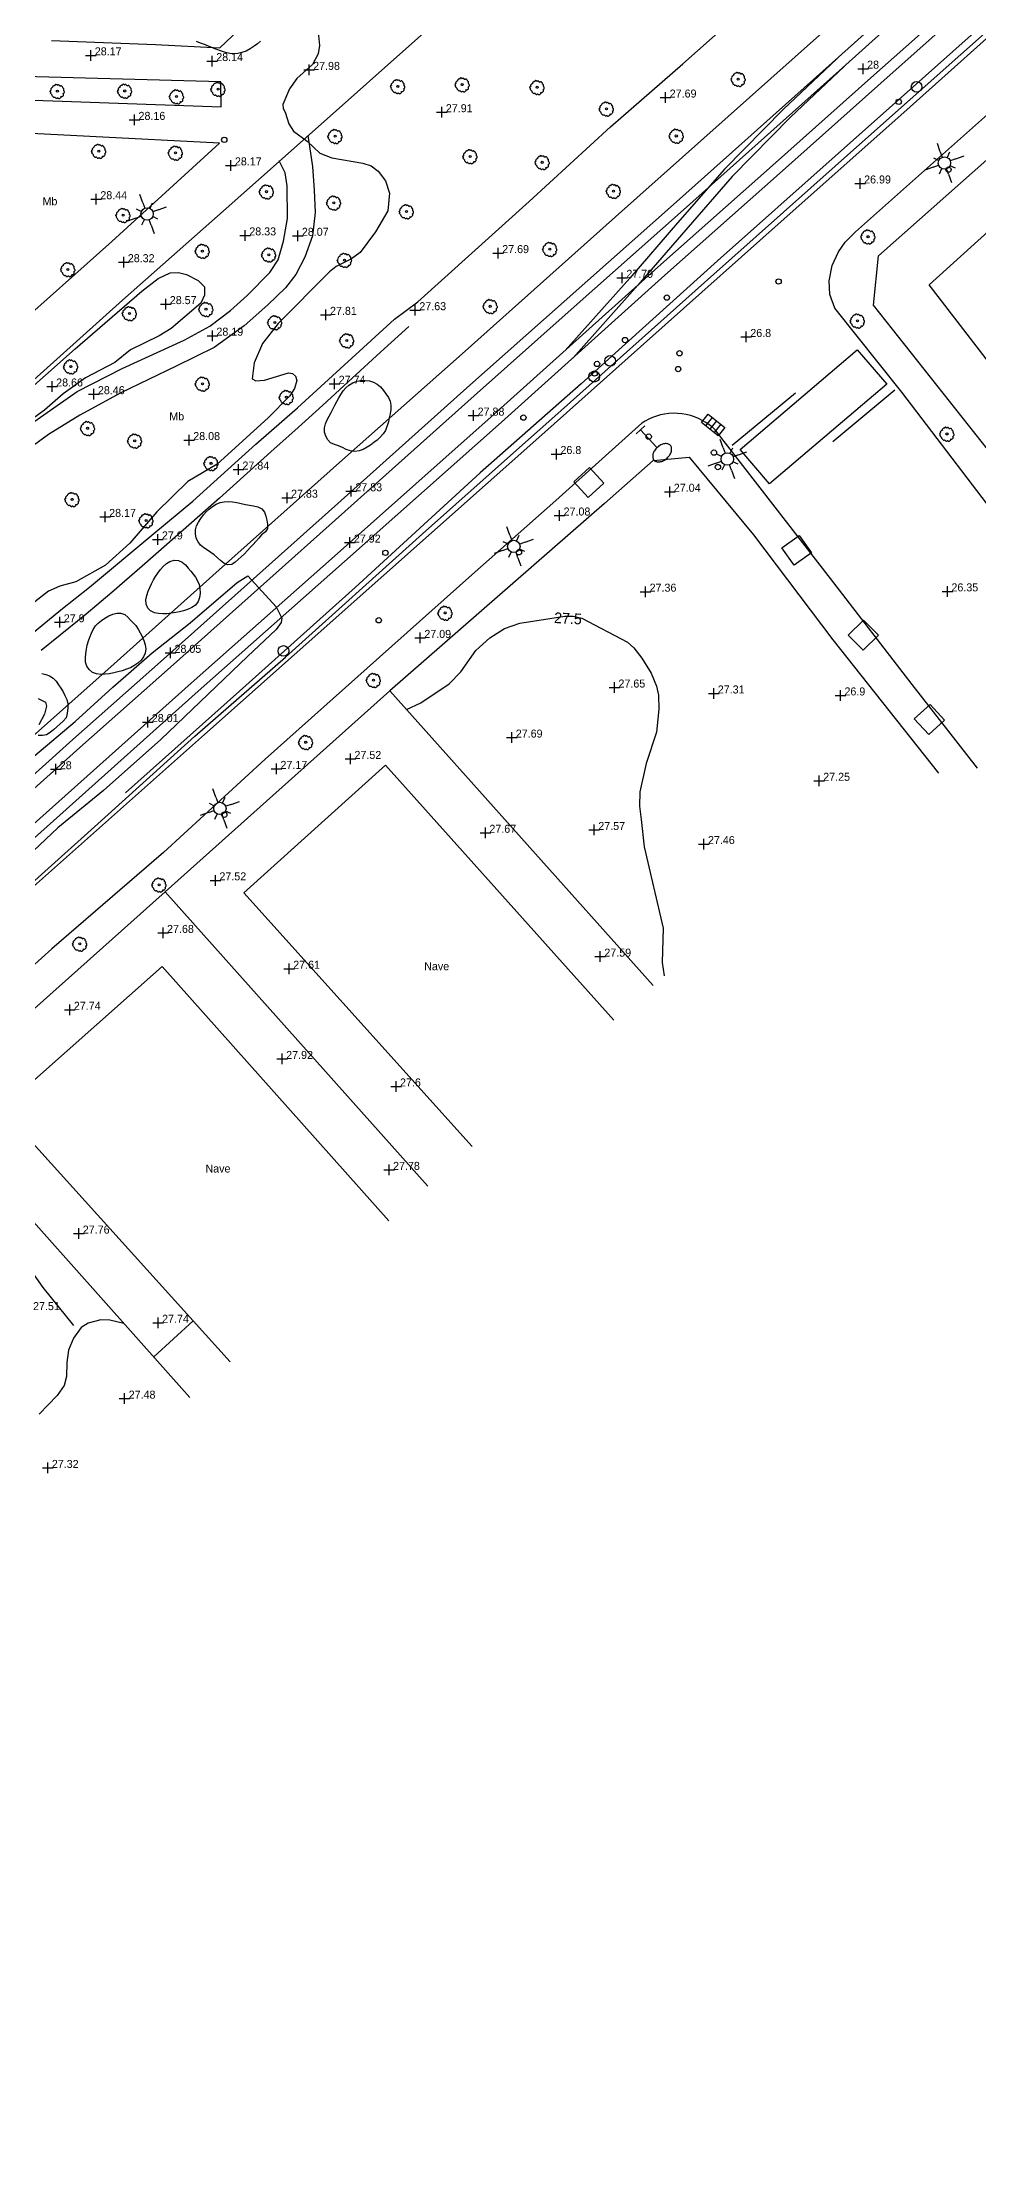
# Model space of a CAD drawing. Extents: x 471511 to 473316, y 4381952 to 4383346.
# Drawn here: x 471986.8 to 472074.6, y 4382256.7 to 4382454.5 of the extents above; entities that cross this region are included whole.
import ezdxf
from ezdxf.enums import TextEntityAlignment as Align

# ---------------------------------------------------------------- set-up
doc = ezdxf.new("R2010")
doc.units = 0
doc.header["$LTSCALE"] = 4
doc.header["$MEASUREMENT"] = 0
doc.header["$PDMODE"] = 2
doc.header["$PDSIZE"] = 0.5
doc.layers.get('0').update_dxf_attribs({"linetype": 'CONTINUOUS'})
for name, color, linetype in [('100', 31, 'CONTINUOUS'), ('101', 34, 'CONTINUOUS'), ('206', 252, 'CONTINUOUS'), ('208', 253, 'CONTINUOUS'), ('222', 7, 'CONTINUOUS'), ('290', 253, 'CONTINUOUS'), ('410', 201, 'CONTINUOUS'), ('411', 12, 'CONTINUOUS'), ('412', 252, 'CONTINUOUS'), ('444', 7, 'CONTINUOUS'), ('451', 5, 'CONTINUOUS'), ('505', 60, 'CONTINUOUS'), ('7101', 7, 'CONTINUOUS'), ('7107', 41, 'CONTINUOUS'), ('7202', 7, 'CONTINUOUS'), ('7400', 2, 'CONTINUOUS'), ('7403', 1, 'CONTINUOUS'), ('7433', 32, 'CONTINUOUS'), ('7435', 7, 'CONTINUOUS'), ('7440', 7, 'CONTINUOUS'), ('7515', 53, 'CONTINUOUS'), ('7532', 53, 'CONTINUOUS'), ('8444', 7, 'CONTINUOUS')]:
    doc.layers.add(name, color=color, linetype=linetype)

# ---------------------------------------------------------------- blocks, each defined once
blk = doc.blocks.new('POSTE')
at = {"color": 7}
blk.add_circle((0, 0), 0.5, dxfattribs=at)
blk = doc.blocks.new('MOJON')
blk.add_circle((0, 0), 0.25)
blk = doc.blocks.new('ARBOL')
at = {"color": 3}
for p, q in [((-1.26, 0.07), (-1.27, -0.01)), ((-1.23, 0.15), (-1.26, 0.07)), ((-1.17, 0.24), (-1.23, 0.15)), ((-1.18, 0.48), (-1.21, 0.39)), ((-1.21, 0.39), (-1.2, 0.31)), ((-1.2, 0.31), (-1.16, 0.22)), ((-1.11, 0.55), (-1.18, 0.48)), ((-1.03, 0.59), (-1.11, 0.55)), ((-1.01, 0.67), (-1.03, 0.59)), ((-0.96, 0.76), (-1.01, 0.67)), ((-0.92, 0.97), (-0.96, 0.88)), ((-0.96, 0.88), (-0.96, 0.7)), ((-0.85, 1.04), (-0.92, 0.97)), ((-0.77, 1.08), (-0.85, 1.04)), ((-0.7, 1.09), (-0.77, 1.08)), ((-0.5, 1.09), (-0.7, 1.09)), ((-0.49, 1.11), (-0.5, 1.08)), ((-0.46, 1.23), (-0.49, 1.11)), ((-0.38, 1.32), (-0.46, 1.23)), ((-0.31, 1.35), (-0.38, 1.32)), ((-0.23, 1.36), (-0.31, 1.35)), ((-0.11, 1.36), (-0.23, 1.36)), ((0, 1.35), (-0.11, 1.36)), ((0.07, 1.26), (0, 1.35)), ((0.12, 1.18), (0.07, 1.26)), ((0.17, 1.25), (0.12, 1.16)), ((0.12, 1.16), (0.12, 1.16)), ((0.24, 1.31), (0.17, 1.25)), ((0.32, 1.32), (0.24, 1.31)), ((0.39, 1.31), (0.32, 1.32)), ((0.55, 1.31), (0.39, 1.31)), ((0.62, 1.26), (0.55, 1.31)), ((0.7, 1.22), (0.62, 1.26)), ((0.76, 1.14), (0.7, 1.22)), ((0.77, 0.97), (0.7, 0.98)), ((0.77, 1.05), (0.76, 1.14)), ((0.77, 0.97), (0.77, 1.05)), ((0.86, 0.95), (0.77, 0.97)), ((0.96, 0.93), (0.86, 0.95)), ((1.03, 0.87), (0.96, 0.93)), ((1.07, 0.79), (1.03, 0.87)), ((1.08, 0.7), (1.07, 0.79)), ((1.1, 0.49), (1.07, 0.51)), ((1.08, 0.6), (1.08, 0.7)), ((1.09, 0.52), (1.08, 0.6)), ((1.17, 0.48), (1.1, 0.49)), ((1.25, 0.41), (1.17, 0.48)), ((1.29, 0.32), (1.25, 0.41)), ((1.3, 0.24), (1.29, 0.32)), ((1.3, 0.15), (1.3, 0.24)), ((1.31, 0.06), (1.3, 0.15)), ((1.31, -0.03), (1.31, 0.06)), ((-1.27, -0.01), (-1.26, -0.13)), ((-1.26, -0.13), (-1.26, -0.21)), ((-1.26, -0.21), (-1.23, -0.3)), ((-1.23, -0.3), (-1.16, -0.32)), ((-1.16, -0.32), (-1.08, -0.34)), ((-1.08, -0.34), (-1.01, -0.35)), ((-1.01, -0.35), (-0.95, -0.35)), ((-0.96, -0.38), (-1.01, -0.49)), ((-1.01, -0.49), (-1, -0.58)), ((-1, -0.58), (-0.96, -0.66)), ((-0.96, -0.66), (-0.96, -0.74)), ((-0.96, -0.74), (-0.88, -0.8)), ((-0.88, -0.8), (-0.8, -0.81)), ((-0.8, -0.81), (-0.72, -0.81)), ((-0.76, -0.81), (-0.75, -0.9)), ((-0.75, -0.9), (-0.73, -0.98)), ((-0.73, -0.98), (-0.68, -1.07)), ((-0.68, -1.07), (-0.61, -1.15)), ((-0.61, -1.15), (-0.53, -1.14)), ((-0.53, -1.14), (-0.45, -1.12)), ((-0.45, -1.12), (-0.37, -1.07)), ((-0.37, -1.05), (-0.37, -1.15)), ((-0.37, -1.15), (-0.27, -1.21)), ((-0.27, -1.21), (-0.19, -1.22)), ((-0.19, -1.22), (-0.07, -1.22)), ((-0.07, -1.22), (0.01, -1.25)), ((0.01, -1.25), (0.08, -1.22)), ((0.08, -1.22), (0.16, -1.16)), ((0.16, -1.16), (0.18, -1.08)), ((0.18, -1.11), (0.25, -1.15)), ((0.25, -1.15), (0.32, -1.16)), ((0.32, -1.16), (0.4, -1.16)), ((0.4, -1.16), (0.47, -1.18)), ((0.47, -1.18), (0.55, -1.16)), ((0.55, -1.16), (0.62, -1.14)), ((0.62, -1.14), (0.7, -1.09)), ((0.7, -1.09), (0.75, -0.93)), ((0.78, -0.99), (0.74, -0.96)), ((0.85, -0.98), (0.78, -0.99)), ((0.93, -0.93), (0.85, -0.98)), ((1.02, -0.92), (0.93, -0.93)), ((1.06, -0.69), (0.98, -0.69)), ((1.06, -0.85), (1.02, -0.92)), ((1.03, -0.69), (1.05, -0.77)), ((1.05, -0.77), (1.06, -0.85)), ((1.13, -0.65), (1.06, -0.69)), ((1.2, -0.61), (1.13, -0.65)), ((1.2, -0.21), (1.27, -0.14)), ((1.2, -0.6), (1.21, -0.59)), ((1.22, -0.31), (1.21, -0.23)), ((1.21, -0.41), (1.22, -0.31)), ((1.21, -0.51), (1.21, -0.41)), ((1.21, -0.59), (1.21, -0.51)), ((1.27, -0.14), (1.31, -0.03))]:
    blk.add_line(p, q, dxfattribs=at)
at = {"color": 25}
blk.add_circle((0, 0), 0.19, dxfattribs=at)
blk = doc.blocks.new('FAROLA')
at = {"color": 7}
for p, q in [((-1.04, 0.43), (-1.8, 0.75)), ((-1.04, 0.43), (-0.54, 0.22)), ((-0.43, 1.04), (-0.22, 0.54)), ((0.43, 1.04), (0.22, 0.54)), ((0.43, 1.04), (0.75, 1.8)), ((1.04, 0.43), (0.54, 0.22)), ((-1.04, -0.43), (-0.54, -0.22)), ((-0.43, -1.04), (-0.75, -1.8)), ((-0.43, -1.04), (-0.22, -0.54)), ((0.43, -1.04), (0.22, -0.54)), ((1.04, -0.43), (0.54, -0.22)), ((1.04, -0.43), (1.8, -0.75))]:
    blk.add_line(p, q, dxfattribs=at)
blk.add_circle((0, 0), 0.58, dxfattribs=at)
blk = doc.blocks.new('STRAFIC')
at = {"color": 1}
blk.add_lwpolyline([(-0.03, 3.64, 0.07), (-0.44, 3.59, 0.08), (-0.76, 3.44, 0.11), (-0.99, 3.21, 0.14), (-1.06, 2.96, 0.14), (-0.99, 2.71, 0.11), (-0.76, 2.48, 0.08), (-0.44, 2.33, 0.07), (-0.03, 2.28, 0.07), (0.38, 2.33, 0.08), (0.7, 2.48, 0.11), (0.93, 2.71, 0.14), (1, 2.96, 0.14), (0.93, 3.21, 0.11), (0.7, 3.44, 0.08), (0.38, 3.59, 0.07)], format="xyb", close=True, dxfattribs=at)
for points in [[(0, 0), (0, 2.25)], [(-0.56, 0), (0.56, 0)]]:
    blk.add_lwpolyline(points, dxfattribs=at)
blk = doc.blocks.new('ALCORQUE')
at = {"color": 1}
blk.add_lwpolyline([(-1, 1), (1, 1), (1, -1), (-1, -1)], close=True, dxfattribs=at)
blk = doc.blocks.new('REJILLA')
at = {"color": 7}
for p, q in [((-0.5, 0.5), (-0.5, -0.5)), ((0.01, 0.5), (0.01, -0.5)), ((0.51, 0.5), (0.51, -0.5))]:
    blk.add_line(p, q, dxfattribs=at)
blk.add_lwpolyline([(-1, -0.5), (-1, 0.5), (1, 0.5), (1, -0.5)], close=True, dxfattribs=at)
blk = doc.blocks.new('COTA')
at = {"color": 7}
blk.add_point((0, 0), dxfattribs=at)

msp = doc.modelspace()

# ---------------------------------------------------------------- linework, layer by layer
at = {"layer": '100'}
for points, elevation in [([(472012.629, 4382455.784), (472012.778, 4382454.226), (472012.679, 4382453.447), (472012.126, 4382452.45), (472010.658, 4382451.125), (472009.978, 4382450.178), (472009.348, 4382448.695), (472009.379, 4382448.31), (472009.566, 4382447.962), (472009.934, 4382446.884), (472010.361, 4382446.207), (472011.644, 4382445.262), (472012.818, 4382444.124), (472013.95, 4382443.694), (472016.865, 4382443.21), (472017.621, 4382442.955), (472018.289, 4382442.445), (472018.988, 4382441.534), (472019.349, 4382440.375), (472019.196, 4382438.742), (472018.043, 4382436.773), (472016.609, 4382434.829), (472015.792, 4382434.219), (472014.37, 4382433.517), (472013.737, 4382433.025), (472008.906, 4382428.162), (472007.462, 4382426.291), (472006.659, 4382424.498), (472006.493, 4382422.977), (472006.84, 4382422.804), (472007.634, 4382422.854), (472009.873, 4382423.535), (472010.267, 4382423.493), (472010.558, 4382423.226), (472010.659, 4382422.842), (472010.455, 4382422.071), (472010.019, 4382421.382), (472007.984, 4382419.329), (472003.199, 4382415.002), (472000.467, 4382413.368), (471997.559, 4382410.523), (471995.023, 4382407.598), (471992.748, 4382405.537), (471989.966, 4382403.962), (471988.446, 4382403.568), (471987.401, 4382403.083), (471985.842, 4382401.876)], 28), ([(471981.518, 4382418.408), (471989.909, 4382425.809), (471996.141, 4382431.213), (471997.659, 4382432.394), (471998.789, 4382432.926), (471999.586, 4382432.959), (472000.342, 4382432.777), (472001.435, 4382432.199), (472002.005, 4382431.623), (472002.016, 4382430.821), (472001.681, 4382430.072), (471998.882, 4382427.691), (471997.753, 4382427.006), (471995.068, 4382425.701), (471993.604, 4382424.526), (471990.875, 4382423.072), (471988.764, 4382421.595), (471987.008, 4382420.053), (471983.845, 4382417.749)], 28.5), ([(471986.111, 4382387.678), (471989.89, 4382390.859), (471993.425, 4382394.096), (471997.097, 4382397.319), (472000.668, 4382400.132), (472005.089, 4382403.897), (472006.063, 4382404.523), (472008.745, 4382401.628), (472009.25, 4382400.543), (472009.211, 4382400.163), (472008.723, 4382399.488), (472006.031, 4382396.966), (471997.924, 4382389.199), (471992.542, 4382384.414), (471988.282, 4382380.916), (471985.998, 4382378.763)], 28), ([(471986.433, 4382393.021), (471987.106, 4382392.682), (471987.208, 4382392.318), (471987.033, 4382391.555), (471986.475, 4382390.545)], 28)]:
    msp.add_lwpolyline(points, dxfattribs=dict(at, elevation=elevation))
at = {"layer": '101', "elevation": 27.5}
for points in [[(472020.953, 4382392.011), (472022.284, 4382392.607), (472024.943, 4382394.388), (472026.028, 4382395.535), (472027.455, 4382397.534), (472028.763, 4382398.708), (472030.118, 4382399.59), (472031.564, 4382400.085), (472035.772, 4382400.732), (472036.576, 4382400.741), (472037.37, 4382400.567), (472041.659, 4382398.316), (472042.257, 4382397.773), (472043.013, 4382396.812), (472043.871, 4382395.401), (472044.386, 4382394.197), (472044.557, 4382393.326), (472044.595, 4382392.021), (472044.369, 4382389.873), (472043.398, 4382386.941), (472042.828, 4382384.284), (472042.781, 4382382.937), (472042.928, 4382381.683), (472043.215, 4382379.138), (472044.997, 4382371.497), (472044.901, 4382368.298), (472045.091, 4382367.048)], [(471994.453, 4382334.47), (471993.133, 4382334.763), (471992.307, 4382334.804), (471991.122, 4382334.492), (471990.441, 4382334.066), (471989.735, 4382333.083), (471989.283, 4382331.954), (471989.101, 4382330.801), (471989.08, 4382329.489), (471988.865, 4382328.643), (471988.217, 4382327.694), (471986.533, 4382325.959)]]:
    msp.add_lwpolyline(points, dxfattribs=at)
at = {"layer": '206'}
for points in [[(472011.69, 4382445.779, 28.069), (472012.125, 4382442.896, 28.054), (472012.289, 4382440.655, 28.054), (472012.386, 4382438.559, 28.054), (472012.145, 4382436.385, 28.054), (472011.42, 4382434.379, 28.127), (472010.58, 4382432.766, 28.127), (472009.606, 4382431.519, 28.098), (472007.961, 4382429.935, 28.098), (472005.718, 4382427.966, 28.083), (472002.907, 4382425.919, 28.025), (471999.372, 4382424.183, 28.076), (471994.166, 4382421.66, 28.149), (471990.345, 4382419.593, 28.221), (471987.405, 4382417.78, 28.294), (471984.922, 4382415.967, 28.323)], [(471964.664, 4382403.687, 28.601), (471963.828, 4382400.299, 28.543), (471963.502, 4382399.037, 28.427), (471966.658, 4382401.822, 28.405), (471976.656, 4382410.961, 28.507), (471981.784, 4382415.586, 28.521), (471984.144, 4382417.643, 28.492), (471990.094, 4382421.795, 28.521), (471994.289, 4382423.953, 28.405), (472000.101, 4382426.621, 28.173), (472002.5, 4382427.908, 28.231), (472004.449, 4382429.384, 28.231), (472006.004, 4382430.799, 28.246), (472008.126, 4382432.955, 28.246), (472008.927, 4382434.126, 28.181), (472009.427, 4382435.891, 28.079), (472009.787, 4382438.015, 28.079), (472009.774, 4382441.067, 28.065), (472009.574, 4382442.304, 28.065), (472009.022, 4382443.4, 28.09)], [(471985.173, 4382398.552, 27.989), (471988.545, 4382401.346, 27.989), (471991.241, 4382403.455, 28.105), (471997.259, 4382408.497, 28.062), (472000.907, 4382411.508, 27.888), (472006.822, 4382416.87, 27.888), (472010.72, 4382420.268, 27.888), (472015.828, 4382424.922, 27.888), (472019.812, 4382428.567, 27.888), (472022.014, 4382430.202, 27.589)], [(472021.172, 4382427.893, 27.627), (472018.506, 4382425.478, 27.627), (472015.858, 4382423.047, 27.627), (472013.093, 4382420.515, 27.612), (472010.475, 4382418.14, 27.598), (472008.541, 4382416.416, 27.598), (472003.406, 4382411.788, 27.714), (472000.811, 4382409.505, 27.699), (471996.169, 4382405.433, 27.902), (471993.33, 4382402.977, 28.011), (471990.93, 4382400.938, 27.989), (471988.473, 4382398.966, 27.989), (471986.717, 4382397.517, 28.105)], [(471989.767, 4382334.28, 27.596), (471986.896, 4382337.825, 27.451), (471982.949, 4382343.433, 27.458), (471981.761, 4382345.158, 27.458), (471980.528, 4382346.953, 27.473), (471979.297, 4382348.998, 27.487), (471977.817, 4382351.248, 27.574), (471975.195, 4382354.257, 27.734)]]:
    msp.add_polyline3d(points, dxfattribs=at)
at = {"layer": '208'}
msp.add_polyline3d([(472022.014, 4382430.202, 27.589), (472032.442, 4382439.605, 27.469), (472040.069, 4382446.606, 27.529), (472046.846, 4382452.513, 27.544), (472053.711, 4382458.626, 27.619), (472061.892, 4382465.828, 27.604), (472067.414, 4382470.418, 27.649)], dxfattribs=at)
at = {"layer": '222'}
for points in [[(472192.733, 4382570.231, 28.457), (472189.325, 4382567.211, 28.471), (472174.741, 4382554.23, 28.441), (472161.364, 4382542.265, 28.411), (472149.537, 4382531.766, 28.366), (472138.261, 4382521.662, 28.216), (472126.861, 4382511.535, 28.171), (472115.724, 4382501.607, 28.171), (472108.048, 4382494.765, 28.126), (472099.421, 4382487.081, 28.111), (472091.347, 4382479.914, 28.126), (472082.962, 4382472.432, 28.126), (472071.922, 4382462.576, 28.066), (472060.846, 4382452.589, 27.976), (472046.248, 4382439.567, 27.946), (472035.718, 4382430.233, 27.811), (472026.617, 4382422.155, 27.946)], [(472193.404, 4382569.49, 28.457), (472189.989, 4382566.464, 28.471), (472175.406, 4382553.484, 28.441), (472162.029, 4382541.519, 28.411), (472150.203, 4382531.02, 28.366), (472138.927, 4382520.915, 28.216), (472127.526, 4382510.788, 28.171), (472116.389, 4382500.861, 28.171), (472108.713, 4382494.018, 28.126), (472100.085, 4382486.334, 28.111), (472092.012, 4382479.167, 28.126), (472083.628, 4382471.686, 28.126), (472072.59, 4382461.832, 28.066), (472061.513, 4382451.844, 27.976), (472046.912, 4382438.82, 27.946), (472036.382, 4382429.485, 27.811), (472027.281, 4382421.408, 27.946)], [(472195.017, 4382567.709, 28.387), (472192.002, 4382565.027, 28.381), (472181.711, 4382555.901, 28.381), (472170.651, 4382546.049, 28.381), (472157.155, 4382534.006, 28.216), (472145.346, 4382523.368, 28.171), (472135.78, 4382514.858, 28.171), (472126.098, 4382506.212, 28.171), (472115.404, 4382496.634, 28.171), (472104.707, 4382487.158, 28.171), (472094.685, 4382478.149, 28.156), (472084.109, 4382468.725, 28.126), (472073.488, 4382459.234, 28.096), (472064.454, 4382451.182, 28.051), (472055.519, 4382443.24, 28.066), (472044.496, 4382433.439, 27.916), (472029.172, 4382419.671, 27.841)], [(472195.688, 4382566.968, 28.387), (472192.666, 4382564.279, 28.381), (472182.375, 4382555.154, 28.381), (472171.317, 4382545.302, 28.381), (472157.823, 4382533.261, 28.216), (472146.013, 4382522.622, 28.171), (472136.445, 4382514.112, 28.171), (472126.765, 4382505.467, 28.171), (472116.069, 4382495.887, 28.171), (472105.373, 4382486.412, 28.171), (472095.352, 4382477.403, 28.156), (472084.775, 4382467.979, 28.126), (472074.154, 4382458.487, 28.096), (472065.119, 4382450.435, 28.051), (472056.184, 4382442.493, 28.066), (472045.162, 4382432.693, 27.916), (472029.84, 4382418.928, 27.841)], [(472061.274, 4382452.975, 27.98), (472056.241, 4382448.212, 27.935), (472050.749, 4382442.637, 27.965), (472046.357, 4382437.602, 27.965), (472041.89, 4382432.433, 27.907), (472035.809, 4382425.626, 27.874)], [(472061.961, 4382452.248, 27.98), (472056.941, 4382447.498, 27.935), (472051.482, 4382441.957, 27.965), (472047.113, 4382436.947, 27.965), (472042.642, 4382431.773, 27.907), (472036.555, 4382424.96, 27.874)], [(472026.617, 4382422.155, 27.946), (472014.5, 4382411.313, 27.82), (472006.597, 4382404.231, 27.893), (471998.172, 4382396.727, 28.067), (471989.678, 4382389.181, 28.009), (471976.382, 4382377.267, 27.98), (471963.802, 4382366.097, 28.081), (471946.466, 4382350.584, 28.183), (471938.539, 4382343.535, 28.125), (471929.043, 4382335.033, 28.255), (471919.344, 4382326.44, 28.313), (471907.308, 4382315.694, 28.371), (471898.933, 4382308.297, 28.371), (471889.992, 4382300.266, 28.4), (471881.316, 4382292.546, 28.502), (471872.289, 4382284.513, 28.516), (471860.568, 4382274.137, 28.55)], [(472027.281, 4382421.408, 27.946), (472015.167, 4382410.568, 27.82), (472007.263, 4382403.486, 27.893), (471998.837, 4382395.98, 28.067), (471990.343, 4382388.435, 28.008), (471977.048, 4382376.521, 27.98), (471964.467, 4382365.35, 28.081), (471947.132, 4382349.838, 28.183), (471939.204, 4382342.788, 28.125), (471929.708, 4382334.287, 28.255), (471920.009, 4382325.693, 28.313), (471907.972, 4382314.946, 28.371), (471899.598, 4382307.55, 28.371), (471890.659, 4382299.52, 28.4), (471881.981, 4382291.799, 28.502), (471872.953, 4382283.765, 28.516), (471861.243, 4382273.399, 28.55)], [(471862.967, 4382271.517, 28.545), (471870.131, 4382277.922, 28.574), (471885.612, 4382291.695, 28.589), (471899.159, 4382303.842, 28.444), (471914.989, 4382317.918, 28.407), (471929.546, 4382330.837, 28.313), (471945.497, 4382345.039, 28.19), (471959.869, 4382357.966, 28.154), (471975.03, 4382371.468, 28.096), (471987.781, 4382382.849, 28.052), (472000.768, 4382394.458, 27.987), (472014.478, 4382406.608, 27.929), (472029.172, 4382419.671, 27.841)], [(471863.642, 4382270.779, 28.545), (471870.796, 4382277.176, 28.574), (471886.279, 4382290.949, 28.589), (471899.825, 4382303.096, 28.444), (471915.653, 4382317.171, 28.407), (471930.211, 4382330.09, 28.313), (471946.164, 4382344.294, 28.19), (471960.536, 4382357.221, 28.154), (471975.695, 4382370.722, 28.096), (471988.447, 4382382.103, 28.052), (472001.433, 4382393.711, 27.987), (472015.144, 4382405.862, 27.929), (472029.84, 4382418.928, 27.841)]]:
    msp.add_polyline3d(points, dxfattribs=at)
at = {"layer": '290'}
msp.add_polyline3d([(472065.954, 4382422.477, 26.553), (472054.985, 4382413.133, 26.553), (472052.229, 4382416.369, 26.553), (472063.198, 4382425.712, 26.553)], close=True, dxfattribs=at)
for points in [[(472051.478, 4382416.78, 26.553), (472057.398, 4382421.664, 26.493)], [(472066.706, 4382421.912, 26.463), (472060.91, 4382417.089, 26.493)]]:
    msp.add_polyline3d(points, dxfattribs=at)
at = {"layer": '410'}
for points in [[(472115.879, 4382505.363, 28.803), (472102.42, 4382493.269, 28.803), (472076.904, 4382470.448, 28.803), (472059.366, 4382454.932, 28.803), (472040.543, 4382438.164, 28.803), (472026.155, 4382425.329, 28.833)], [(471832.783, 4382239.139, 28.187), (471854.402, 4382258.451, 28.376), (471865.669, 4382268.565, 28.33), (471875.828, 4382277.66, 29.398), (471887.995, 4382288.421, 29.238), (471901.148, 4382300.278, 29.072), (471909.554, 4382307.689, 29.086), (471920.277, 4382317.22, 29.086), (471934.284, 4382329.82, 28.97), (471950.496, 4382344.269, 28.405), (471963.191, 4382355.495, 28.238), (471979.266, 4382369.841, 28.238), (471992.011, 4382381.279, 28.252), (472001.123, 4382389.494, 28.173), (472009.617, 4382396.915, 28.173), (472022.444, 4382408.47, 28.013), (472031.833, 4382416.803, 27.783), (472034.557, 4382419.235, 28.234), (472048.875, 4382432.009, 28.129), (472063.676, 4382445.194, 28.099), (472077.363, 4382457.361, 28.369), (472094.438, 4382472.731, 28.639), (472107.295, 4382484.077, 28.864), (472117.765, 4382493.495, 28.954)], [(472117.158, 4382494.101, 28.729), (472104.747, 4382482.825, 28.534), (472092.16, 4382471.705, 28.459), (472079.823, 4382460.52, 28.489), (472069.576, 4382451.394, 28.504), (472061.13, 4382443.846, 28.549), (472050.082, 4382434.055, 28.564), (472037.306, 4382422.506, 28.489), (472027.859, 4382414.184, 28.519), (472016.142, 4382403.418, 27.939), (472005.293, 4382393.716, 27.823), (471994.621, 4382384.201, 27.664)], [(472089.65, 4382398.413, 27.393), (472064.725, 4382429.896, 28.113), (472065.173, 4382434.519, 28.143), (472084.103, 4382451.281, 28.203), (472106.687, 4382471.739, 28.203), (472135.818, 4382439.21, 27.723)], [(472026.155, 4382425.329, 28.57), (472015.229, 4382415.636, 28.564), (472004.588, 4382406.155, 28.811), (471993.546, 4382396.262, 28.651), (471980.487, 4382384.673, 28.912), (471968.24, 4382373.738, 28.977), (471949.066, 4382356.558, 28.948), (471938.475, 4382347.085, 29.101), (471926.911, 4382336.744, 29.115), (471914.537, 4382325.813, 29.304), (471905.347, 4382317.6, 29.304), (471897.125, 4382310.127, 29.101), (471886.079, 4382300.298, 29.267), (471873.917, 4382289.364, 29.26), (471858.89, 4382275.969, 29.231), (471842.734, 4382261.726, 29.43), (471822.25, 4382243.239, 29.35), (471796.771, 4382220.512, 29.278)], [(471998.333, 4382374.899, 29.668), (472019.398, 4382393.753, 28.754), (472044.064, 4382366.134, 28.524)], [(472022.933, 4382347.337, 28.675), (471998.333, 4382374.899, 28.863), (471976.1, 4382355.061, 28.993), (472000.651, 4382327.515, 28.923)]]:
    msp.add_polyline3d(points, dxfattribs=at)
at = {"layer": '411'}
for points in [[(472119.994, 4382494.339, 27.799), (472118.791, 4382493.324, 27.589), (472118.009, 4382492.968, 27.574), (472111.644, 4382487.352, 27.484), (472090.071, 4382468.061, 27.274), (472079.137, 4382458.309, 27.274), (472067.558, 4382447.944, 27.244), (472055.797, 4382437.478, 26.989), (472045.198, 4382428.051, 27.049), (472033.647, 4382417.725, 27.019), (472018.829, 4382404.588, 27.041), (472002.017, 4382389.662, 27.259), (471985.437, 4382374.904, 27.469), (471970.613, 4382361.554, 27.563), (471954.82, 4382347.551, 27.679), (471939.069, 4382333.49, 27.701), (471923.155, 4382319.166, 28.005), (471901.671, 4382300.145, 28.092), (471882.171, 4382282.662, 28.208), (471865.964, 4382268.244, 28.244), (471853.531, 4382257.162, 28.012), (471837.789, 4382243.098, 27.889)], [(471987.679, 4382454.702, 28.372), (471997.435, 4382454.329, 28.262), (472003.438, 4382454.018, 28.262), (472010.347, 4382460.564, 27.992)], [(472085.74, 4382398.115, 26.478), (472077.7, 4382408.182, 26.508), (472067.383, 4382421.734, 26.733), (472061.102, 4382429.603, 26.943), (472060.626, 4382430.884, 26.943), (472060.576, 4382432.184, 27.033), (472060.856, 4382433.611, 27.048), (472061.435, 4382434.89, 27.063), (472062.058, 4382435.78, 27.063), (472063.045, 4382436.762, 27.063), (472075.679, 4382447.999, 27.138), (472089.355, 4382460.122, 27.183)], [(472025.936, 4382458.424, 27.961), (472008.736, 4382443.115, 28.198), (472004.037, 4382438.955, 28.13), (471994.341, 4382430.356, 28.376), (471984.502, 4382421.51, 28.681), (471976.421, 4382414.15, 28.681), (471967.681, 4382406.349, 28.645), (471964.664, 4382403.687, 28.601), (471962.246, 4382402.247, 28.543), (471964.438, 4382408.463, 28.659), (471966.164, 4382411.157, 28.674), (471967.737, 4382412.883, 28.674), (471974.04, 4382418.67, 28.587), (471983.814, 4382427.352, 28.543), (471993.335, 4382435.853, 28.543), (472003.42, 4382445.071, 28.166), (471979.078, 4382446.315, 28.311), (471979.136, 4382447.02, 28.331)], [(471981.61, 4382449.245, 28.376), (472003.588, 4382448.474, 28.159), (472003.552, 4382450.812, 28.057), (471983.949, 4382451.348, 28.271)], [(472074.469, 4382386.494, 26.403), (472068.354, 4382394.345, 26.568), (472060.696, 4382404.265, 26.688), (472049.888, 4382418.202, 26.838), (472049.615, 4382418.449, 26.846), (472049.321, 4382418.682, 26.854), (472049.004, 4382418.898, 26.861), (472048.668, 4382419.095, 26.869), (472048.314, 4382419.27, 26.875), (472047.943, 4382419.421, 26.881), (472047.559, 4382419.545, 26.887), (472047.164, 4382419.642, 26.892), (472046.762, 4382419.71, 26.896), (472046.354, 4382419.747, 26.9), (472045.946, 4382419.755, 26.903), (472045.54, 4382419.732, 26.905), (472045.14, 4382419.68, 26.906), (472044.748, 4382419.6, 26.906), (472044.367, 4382419.493, 26.906), (472044.001, 4382419.361, 26.905), (472043.65, 4382419.207, 26.903), (472043.317, 4382419.032, 26.901), (472043.004, 4382418.839, 26.898), (472034.929, 4382411.577, 27.035), (472027.058, 4382404.618, 27.023), (472018.402, 4382396.901, 27.037), (472007.714, 4382387.332, 27.182), (471998.159, 4382378.599, 27.255), (471987.707, 4382369.562, 27.371), (471976.056, 4382359.058, 27.574)]]:
    msp.add_polyline3d(points, dxfattribs=at)
at = {"layer": '412'}
for points in [[(472039.512, 4382411.306, 28.098), (472044.062, 4382415.347, 28.113), (472047.435, 4382415.66, 28.293), (472053.477, 4382408.365, 28.008), (472060.914, 4382398.533, 27.888), (472070.807, 4382386.036, 27.348)], [(472039.512, 4382411.306, 27.164), (472019.398, 4382393.753, 27.275)]]:
    msp.add_polyline3d(points, dxfattribs=at)
at = {"layer": '444'}
for points in [[(472098.328, 4382394.924, 37.683), (472069.942, 4382431.809, 37.713), (472083.93, 4382444.441, 37.713), (472112.06, 4382413.339, 37.713)], [(472027.103, 4382351.046, 38.557), (472005.706, 4382374.83, 38.6), (472018.973, 4382386.767, 38.498), (472040.394, 4382362.87, 38.484)], [(472019.281, 4382344.088, 37.483), (471998.036, 4382367.923, 37.483), (471983.009, 4382354.583, 37.701), (472004.41, 4382330.859, 37.347)]]:
    msp.add_polyline3d(points, dxfattribs=at)
at = {"layer": '451'}
msp.add_polyline3d([(471997.257, 4382331.324, 28.138), (472000.941, 4382334.704, 28.036)], dxfattribs=at)
at = {"layer": '505'}
for points in [[(472007.264, 4382454.64, 31.208), (472006.97, 4382454.395, 31.208), (472006.673, 4382454.162, 31.208), (472006.292, 4382453.906, 31.208), (472005.906, 4382453.699, 31.208), (472005.526, 4382453.56, 31.208), (472005.148, 4382453.47, 31.208), (472004.768, 4382453.446, 31.208), (472004.389, 4382453.479, 31.208), (472003.999, 4382453.563, 31.208), (472003.599, 4382453.683, 31.208), (472003.186, 4382453.839, 31.208), (472002.753, 4382454.015, 31.208), (472002.396, 4382454.16, 31.208), (472002.023, 4382454.306, 31.208), (472001.646, 4382454.456, 31.208), (472001.268, 4382454.598, 31.208)], [(471986.763, 4382395.369, 30.421), (471987.145, 4382395.281, 30.421), (471987.5, 4382395.138, 30.421), (471987.826, 4382394.922, 30.421), (471988.108, 4382394.643, 30.421), (471988.347, 4382394.324, 30.435), (471988.561, 4382394.005, 30.493), (471988.771, 4382393.641, 30.551), (471988.938, 4382393.298, 30.566), (471989.099, 4382392.919, 30.566), (471989.211, 4382392.539, 30.551), (471989.215, 4382392.159, 30.551), (471989.159, 4382391.62, 30.479), (471989.05, 4382391.231, 30.479), (471988.772, 4382390.91, 30.479), (471988.458, 4382390.623, 30.479), (471988.162, 4382390.368, 30.479), (471987.872, 4382390.106, 30.479), (471987.545, 4382389.842, 30.479), (471987.217, 4382389.626, 30.479), (471986.826, 4382389.554, 30.479), (471986.43, 4382389.547, 30.464)]]:
    msp.add_polyline3d(points, dxfattribs=at)
for points in [[(472018.967, 4382418.158, 30.276), (472018.763, 4382417.84, 30.276), (472018.504, 4382417.549, 30.276), (472018.188, 4382417.252, 30.276), (472017.892, 4382417.012, 30.276), (472017.577, 4382416.778, 30.276), (472017.259, 4382416.567, 30.276), (472016.876, 4382416.36, 30.276), (472016.501, 4382416.233, 30.276), (472016.093, 4382416.177, 30.276), (472015.691, 4382416.227, 30.276), (472015.305, 4382416.369, 30.276), (472014.958, 4382416.538, 30.276), (472014.581, 4382416.704, 30.276), (472014.207, 4382416.825, 30.276), (472013.835, 4382416.991, 30.276), (472013.568, 4382417.269, 30.276), (472013.374, 4382417.625, 30.276), (472013.271, 4382417.991, 30.276), (472013.262, 4382418.385, 30.276), (472013.348, 4382418.773, 30.276), (472013.505, 4382419.142, 30.276), (472013.688, 4382419.487, 30.276), (472013.883, 4382419.844, 30.276), (472014.066, 4382420.19, 30.276), (472014.241, 4382420.523, 30.276), (472014.415, 4382420.857, 30.276), (472014.599, 4382421.192, 30.276), (472014.798, 4382421.533, 30.276), (472015.016, 4382421.856, 30.276), (472015.263, 4382422.152, 30.276), (472015.549, 4382422.398, 30.276), (472015.912, 4382422.622, 30.276), (472016.296, 4382422.757, 30.276), (472016.68, 4382422.823, 30.276), (472017.061, 4382422.838, 30.276), (472017.473, 4382422.798, 30.276), (472017.86, 4382422.688, 30.276), (472018.207, 4382422.499, 30.276), (472018.518, 4382422.231, 30.276), (472018.79, 4382421.904, 30.276), (472019.013, 4382421.593, 30.276), (472019.252, 4382421.239, 30.276), (472019.416, 4382420.883, 30.276), (472019.484, 4382420.512, 30.276), (472019.467, 4382420.117, 30.276), (472019.403, 4382419.718, 30.276), (472019.332, 4382419.344, 30.276), (472019.258, 4382418.959, 30.276)], [(472007.344, 4382408.359, 30.276), (472007.12, 4382408.046, 30.276), (472006.831, 4382407.732, 30.276), (472006.57, 4382407.45, 30.276), (472006.306, 4382407.169, 30.276), (472006.053, 4382406.892, 30.276), (472005.749, 4382406.582, 30.276), (472005.462, 4382406.304, 30.276), (472005.184, 4382406.049, 30.276), (472004.894, 4382405.8, 30.276), (472004.566, 4382405.584, 30.276), (472004.173, 4382405.569, 30.276), (472003.825, 4382405.722, 30.276), (472003.505, 4382405.974, 30.276), (472003.221, 4382406.225, 30.276), (472002.921, 4382406.484, 30.276), (472002.614, 4382406.714, 30.276), (472002.298, 4382406.92, 30.276), (472001.948, 4382407.133, 30.276), (472001.648, 4382407.385, 30.276), (472001.409, 4382407.718, 30.276), (472001.246, 4382408.069, 30.276), (472001.162, 4382408.448, 30.276), (472001.171, 4382408.827, 30.276), (472001.264, 4382409.199, 30.276), (472001.46, 4382409.564, 30.276), (472001.684, 4382409.893, 30.276), (472001.929, 4382410.226, 30.276), (472002.174, 4382410.512, 30.276), (472002.454, 4382410.776, 30.276), (472002.766, 4382411.023, 30.276), (472003.1, 4382411.228, 30.276), (472003.478, 4382411.385, 30.276), (472003.874, 4382411.473, 30.276), (472004.259, 4382411.492, 30.276), (472004.633, 4382411.463, 30.276), (472005.045, 4382411.385, 30.276), (472005.441, 4382411.291, 30.276), (472005.853, 4382411.204, 30.276), (472006.239, 4382411.15, 30.276), (472006.62, 4382411.093, 30.276), (472007.023, 4382410.983, 30.276), (472007.388, 4382410.799, 30.276), (472007.633, 4382410.493, 30.276), (472007.761, 4382410.126, 30.276), (472007.845, 4382409.747, 30.276), (472007.929, 4382409.359, 30.276), (472007.928, 4382408.972, 30.276), (472007.742, 4382408.639, 30.276)], [(472001.165, 4382404.397, 30.29), (472001.351, 4382404.064, 30.29), (472001.501, 4382403.718, 30.29), (472001.587, 4382403.324, 30.29), (472001.61, 4382402.905, 30.29), (472001.56, 4382402.499, 30.29), (472001.43, 4382402.113, 30.29), (472001.175, 4382401.779, 30.29), (472000.816, 4382401.563, 30.29), (472000.423, 4382401.384, 30.29), (472000.058, 4382401.259, 30.29), (471999.686, 4382401.158, 30.29), (471999.315, 4382401.09, 30.29), (471998.892, 4382401.028, 30.29), (471998.49, 4382400.977, 30.29), (471998.114, 4382400.957, 30.29), (471997.711, 4382400.979, 30.29), (471997.327, 4382401.064, 30.29), (471996.955, 4382401.234, 30.29), (471996.692, 4382401.504, 30.29), (471996.547, 4382401.882, 30.29), (471996.524, 4382402.267, 30.29), (471996.603, 4382402.684, 30.29), (471996.741, 4382403.081, 30.29), (471996.894, 4382403.438, 30.29), (471997.055, 4382403.786, 30.29), (471997.232, 4382404.134, 30.29), (471997.425, 4382404.473, 30.29), (471997.632, 4382404.787, 30.29), (471997.883, 4382405.121, 30.29), (471998.146, 4382405.408, 30.29), (471998.442, 4382405.664, 30.29), (471998.769, 4382405.874, 30.29), (471999.161, 4382405.978, 30.29), (471999.564, 4382405.952, 30.29), (471999.929, 4382405.806, 30.29), (472000.241, 4382405.55, 30.29), (472000.486, 4382405.257, 30.298), (472000.724, 4382404.972, 30.392)], [(471995.568, 4382399.86, 30.479), (471995.803, 4382399.53, 30.479), (471995.987, 4382399.195, 30.479), (471996.169, 4382398.836, 30.479), (471996.334, 4382398.453, 30.479), (471996.458, 4382398.068, 30.479), (471996.506, 4382397.69, 30.479), (471996.451, 4382397.268, 30.479), (471996.3, 4382396.921, 30.479), (471996.066, 4382396.607, 30.479), (471995.754, 4382396.336, 30.479), (471995.402, 4382396.091, 30.479), (471995.067, 4382395.916, 30.479), (471994.717, 4382395.765, 30.479), (471994.305, 4382395.624, 30.479), (471993.902, 4382395.515, 30.479), (471993.518, 4382395.422, 30.479), (471993.101, 4382395.338, 30.479), (471992.707, 4382395.295, 30.479), (471992.309, 4382395.286, 30.479), (471991.901, 4382395.326, 30.479), (471991.515, 4382395.464, 30.479), (471991.202, 4382395.735, 30.479), (471990.976, 4382396.07, 30.479), (471990.867, 4382396.434, 30.479), (471990.855, 4382396.852, 30.479), (471990.886, 4382397.233, 30.479), (471990.948, 4382397.638, 30.479), (471991.03, 4382398.026, 30.479), (471991.144, 4382398.421, 30.479), (471991.274, 4382398.787, 30.479), (471991.411, 4382399.152, 30.479), (471991.576, 4382399.504, 30.479), (471991.784, 4382399.826, 30.479), (471992.05, 4382400.101, 30.479), (471992.36, 4382400.346, 30.479), (471992.681, 4382400.57, 30.479), (471993.037, 4382400.773, 30.479), (471993.413, 4382400.92, 30.479), (471993.795, 4382401.018, 30.479), (471994.175, 4382401.026, 30.479), (471994.537, 4382400.893, 30.479), (471994.823, 4382400.644, 30.479), (471995.083, 4382400.356, 30.479)]]:
    msp.add_polyline3d(points, close=True, dxfattribs=at)

# ---------------------------------------------------------------- block references
at = {"layer": '7101'}
for p in [(471991.352, 4382453.301, 28.167), (472002.738, 4382452.767, 28.138), (472011.819, 4382451.937, 27.982), (472063.738, 4382452.051, 28.001), (472024.256, 4382447.973, 27.911), (472045.237, 4382449.345, 27.686), (471995.453, 4382447.254, 28.16), (472004.484, 4382442.989, 28.174), (471991.873, 4382439.821, 28.435), (472063.46, 4382441.295, 26.992), (472005.835, 4382436.427, 28.326), (472010.762, 4382436.389, 28.072), (471994.446, 4382433.918, 28.319), (472029.541, 4382434.768, 27.686), (472041.174, 4382432.451, 27.791), (471998.384, 4382429.988, 28.573), (472013.4, 4382428.982, 27.812), (472021.772, 4382429.417, 27.63), (472002.753, 4382427.029, 28.188), (472052.79, 4382426.911, 26.797), (471987.733, 4382422.271, 28.66), (472014.212, 4382422.527, 27.739), (471991.645, 4382421.547, 28.464), (472027.233, 4382419.539, 27.881), (472000.581, 4382417.246, 28.08), (472034.998, 4382415.941, 26.797), (472005.191, 4382414.483, 27.841), (472009.749, 4382411.845, 27.826), (472015.772, 4382412.451, 27.833), (472045.623, 4382412.405, 27.037), (471992.699, 4382410.045, 28.167), (472035.292, 4382410.176, 27.08), (471997.643, 4382407.936, 27.899), (472015.634, 4382407.636, 27.922), (472043.354, 4382403.039, 27.355), (472071.643, 4382403.067, 26.347), (471988.449, 4382400.169, 27.899), (472022.24, 4382398.705, 27.094), (471998.824, 4382397.307, 28.053), (472040.436, 4382394.054, 27.645), (472049.743, 4382393.501, 27.312), (472061.614, 4382393.316, 26.902), (471996.699, 4382390.82, 28.007), (472030.811, 4382389.365, 27.689), (471988.072, 4382386.4, 28.004), (472008.757, 4382386.43, 27.167), (472015.692, 4382387.364, 27.524), (472059.627, 4382385.317, 27.254), (472028.338, 4382380.444, 27.674), (472038.543, 4382380.705, 27.572), (472048.824, 4382379.388, 27.457), (472003.034, 4382375.987, 27.524), (471998.128, 4382371.058, 27.684), (472039.111, 4382368.838, 27.587), (472009.951, 4382367.702, 27.611), (471989.39, 4382363.854, 27.742), (472009.292, 4382359.245, 27.923), (472019.964, 4382356.673, 27.597), (472019.31, 4382348.852, 27.778), (471990.227, 4382342.88, 27.756), (471997.661, 4382334.523, 27.742), (471994.531, 4382327.414, 27.481), (471987.328, 4382320.92, 27.321)]:
    msp.add_blockref('COTA', p, dxfattribs=at)
at = {"layer": '7202', "rotation": 222.6000043791743}
for p in [(472068.76, 4382450.345, 27.889), (472040.037, 4382424.665, 27.467), (472038.544, 4382423.182, 28.069), (472009.413, 4382397.48, 27.641)]:
    msp.add_blockref('POSTE', p, dxfattribs=at)
at = {"layer": '7400'}
for p, rotation in [((472071.368, 4382443.209, 27.243), 222.6000043791743), ((471996.631, 4382438.434, 28.137), 222.6000043791743), ((472051.017, 4382415.47, 26.768), 222.6000043791743), ((472031.008, 4382407.28, 27.159), 222.6000043791743), ((472003.455, 4382382.727, 27.348), 222.3000013297405)]:
    msp.add_blockref('FAROLA', p, dxfattribs=dict(at, rotation=rotation))
at = {"layer": '7403', "rotation": 222.6000043791743}
msp.add_blockref('STRAFIC', (472042.887, 4382418.217, 26.868), dxfattribs=at)
at = {"layer": '7433'}
for p, rotation in [((472038.033, 4382413.274, 27.153), 132.4000081296544), ((472057.515, 4382406.912, 26.598), 34.99999972887716), ((472063.768, 4382398.961, 26.598), 44.60000194333038), ((472069.954, 4382391.052, 26.523), 42.49999967077942)]:
    msp.add_blockref('ALCORQUE', p, dxfattribs=dict(at, rotation=rotation))
at = {"layer": '7435', "rotation": 321.600003612284}
msp.add_blockref('REJILLA', (472049.685, 4382418.658, 26.673), dxfattribs=at)
at = {"layer": '7440'}
for p, rotation in [((472067.086, 4382448.946, 28.113), 222.6000043791743), ((472003.872, 4382445.38, 28.086), 222.6000043791743), ((472071.749, 4382442.596, 27.153), 222.6000043791743), ((472055.82, 4382432.108, 26.943), 222.6000043791743), ((472045.345, 4382430.6, 27.909), 222.6000043791743), ((472041.43, 4382426.621, 27.808), 222.6000043791743), ((472038.805, 4382424.38, 27.75), 222.6000043791743), ((472046.406, 4382423.897, 26.853), 222.6000043791743), ((472046.535, 4382425.381, 26.898), 222.6000043791743), ((472038.577, 4382423.487, 27.982), 222.6000043791743), ((472031.905, 4382419.351, 27.982), 222.6000043791743), ((472043.648, 4382417.569, 26.883), 222.6000043791743), ((472049.767, 4382416.068, 26.688), 222.6000043791743), ((472050.138, 4382414.716, 26.673), 222.6000043791743), ((472018.974, 4382406.679, 28.192), 222.6000043791743), ((472031.486, 4382406.728, 27.174), 222.6000043791743), ((472018.348, 4382400.363, 27.05), 222.3000013297405), ((472003.871, 4382382.133, 27.282), 222.3000013297405)]:
    msp.add_blockref('MOJON', p, dxfattribs=dict(at, rotation=rotation))
at = {"layer": '7515', "xscale": 0.5, "yscale": 0.5, "zscale": 0.5}
for p, rotation in [((472052.04, 4382451.07, 31.339), 222.6000043791743), ((471988.224, 4382449.942, 31.548), 222.6000043791743), ((471994.537, 4382449.963, 30.874), 222.6000043791743), ((471999.399, 4382449.436, 31.295), 222.6000043791743), ((472003.289, 4382450.139, 30.715), 222.6000043791743), ((472020.131, 4382450.395, 30.667), 222.6000043791743), ((472026.174, 4382450.555, 30.544), 222.6000043791743), ((472033.194, 4382450.306, 30.566), 222.6000043791743), ((472039.685, 4382448.291, 30.305), 222.6000043791743), ((472014.256, 4382445.72, 30.682), 222.6000043791743), ((472046.237, 4382445.744, 31.519), 222.6000043791743), ((471992.106, 4382444.329, 31.447), 222.6000043791743), ((471999.296, 4382444.162, 31.708), 222.6000043791743), ((472026.905, 4382443.828, 30.218), 222.6000043791743), ((472033.672, 4382443.274, 30.102), 222.6000043791743), ((472007.827, 4382440.526, 29.888), 222.6000043791743), ((472014.127, 4382439.482, 31.276), 222.6000043791743), ((472040.35, 4382440.58, 31.519), 222.6000043791743), ((471994.388, 4382438.322, 31.867), 222.6000043791743), ((472020.941, 4382438.669, 30.363), 222.6000043791743), ((472064.205, 4382436.305, 30.603), 222.6000043791743), ((471989.215, 4382433.241, 31.614), 222.6000043791743), ((472001.815, 4382434.959, 30.352), 222.6000043791743), ((472008.038, 4382434.615, 30.247), 222.6000043791743), ((472015.142, 4382434.114, 30.392), 222.6000043791743), ((472034.386, 4382435.137, 31.489), 222.6000043791743), ((472002.155, 4382429.507, 30.073), 222.6000043791743), ((472028.798, 4382429.781, 31.489), 222.6000043791743), ((471994.986, 4382429.117, 30.222), 222.6000043791743), ((472008.604, 4382428.267, 30.595), 222.6000043791743), ((472063.21, 4382428.426, 29.823), 222.6000043791743), ((472015.356, 4382426.574, 31.802), 222.6000043791743), ((471989.477, 4382424.128, 29.787), 222.6000043791743), ((472001.82, 4382422.516, 30.073), 222.6000043791743), ((472009.689, 4382421.261, 30.058), 222.6000043791743), ((471991.063, 4382418.35, 31.001), 222.6000043791743), ((472071.602, 4382417.819, 29.493), 222.6000043791743), ((471995.472, 4382417.176, 30.907), 222.6000043791743), ((472002.629, 4382415.063, 30.595), 222.6000043791743), ((471989.609, 4382411.691, 31.081), 222.6000043791743), ((471996.551, 4382409.707, 30.261), 222.6000043791743), ((472024.566, 4382401.045, 32.655), 222.6000043791743), ((472017.858, 4382394.746, 33.938), 222.6000043791743), ((472011.499, 4382388.923, 34.155), 222.6000043791743), ((471997.762, 4382375.573, 32.94), 222.3000013297405), ((471990.326, 4382370.034, 32.954), 222.3000013297405)]:
    msp.add_blockref('ARBOL', p, dxfattribs=dict(at, rotation=rotation))

# ---------------------------------------------------------------- texts
at = {"layer": '7101'}
for s, p in [('28.17', (471991.732, 4382453.301, 28.17)), ('28.14', (472003.118, 4382452.767, 28.14)), ('27.98', (472012.199, 4382451.937, 27.98)), ('28', (472064.118, 4382452.051, 28)), ('27.69', (472045.617, 4382449.345, 27.69)), ('28.16', (471995.833, 4382447.254, 28.16)), ('27.91', (472024.636, 4382447.973, 27.91)), ('28.17', (472004.864, 4382442.989, 28.17)), ('26.99', (472063.84, 4382441.295, 26.99)), ('28.44', (471992.253, 4382439.821, 28.44)), ('28.33', (472006.215, 4382436.427, 28.33)), ('28.07', (472011.142, 4382436.389, 28.07)), ('28.32', (471994.826, 4382433.918, 28.32)), ('27.69', (472029.921, 4382434.768, 27.69)), ('27.79', (472041.554, 4382432.451, 27.79)), ('28.57', (471998.764, 4382429.988, 28.57)), ('27.63', (472022.152, 4382429.417, 27.63)), ('27.81', (472013.78, 4382428.982, 27.81)), ('28.19', (472003.133, 4382427.029, 28.19)), ('26.8', (472053.17, 4382426.911, 26.8)), ('28.66', (471988.113, 4382422.271, 28.66)), ('28.46', (471992.025, 4382421.547, 28.46)), ('27.74', (472014.592, 4382422.527, 27.74)), ('27.88', (472027.613, 4382419.539, 27.88)), ('28.08', (472000.961, 4382417.246, 28.08)), ('26.8', (472035.378, 4382415.941, 26.8)), ('27.84', (472005.571, 4382414.483, 27.84)), ('27.83', (472010.129, 4382411.845, 27.83)), ('27.83', (472016.152, 4382412.451, 27.83)), ('27.04', (472046.003, 4382412.405, 27.04)), ('28.17', (471993.079, 4382410.045, 28.17)), ('27.08', (472035.672, 4382410.176, 27.08)), ('27.9', (471998.023, 4382407.936, 27.9)), ('27.92', (472016.014, 4382407.636, 27.92)), ('27.36', (472043.734, 4382403.039, 27.36)), ('26.35', (472072.023, 4382403.067, 26.35)), ('27.9', (471988.829, 4382400.169, 27.9)), ('27.09', (472022.62, 4382398.705, 27.09)), ('28.05', (471999.204, 4382397.307, 28.05)), ('27.65', (472040.816, 4382394.054, 27.65)), ('27.31', (472050.123, 4382393.501, 27.31)), ('26.9', (472061.994, 4382393.316, 26.9)), ('28.01', (471997.079, 4382390.82, 28.01)), ('27.69', (472031.191, 4382389.365, 27.69)), ('28', (471988.452, 4382386.4, 28)), ('27.17', (472009.137, 4382386.43, 27.17)), ('27.52', (472016.072, 4382387.364, 27.52)), ('27.25', (472060.007, 4382385.317, 27.25)), ('27.67', (472028.718, 4382380.444, 27.67)), ('27.57', (472038.923, 4382380.705, 27.57)), ('27.46', (472049.204, 4382379.388, 27.46)), ('27.52', (472003.414, 4382375.987, 27.52)), ('27.68', (471998.508, 4382371.058, 27.68)), ('27.59', (472039.491, 4382368.838, 27.59)), ('27.61', (472010.331, 4382367.702, 27.61)), ('27.74', (471989.77, 4382363.854, 27.74)), ('27.92', (472009.672, 4382359.245, 27.92)), ('27.6', (472020.344, 4382356.673, 27.6)), ('27.78', (472019.69, 4382348.852, 27.78)), ('27.76', (471990.607, 4382342.88, 27.76)), ('27.51', (471985.947, 4382335.709, 27.51)), ('27.74', (471998.041, 4382334.523, 27.74)), ('27.48', (471994.911, 4382327.414, 27.48)), ('27.32', (471987.708, 4382320.92, 27.32))]:
    msp.add_text(s, height=0.75, dxfattribs=at).set_placement(p)
at = {"layer": '7107'}
msp.add_text('27.5', height=1, rotation=-3, dxfattribs=at).set_placement((472036.082, 4382400.537, 27.5), align=Align.MIDDLE_CENTER)
at = {"layer": '7532'}
for p in [(471987.531, 4382439.625, 28.499), (471999.411, 4382419.467, 28.188)]:
    msp.add_text('Mb', height=0.75, dxfattribs=at).set_placement(p, align=Align.MIDDLE_CENTER)
at = {"layer": '8444'}
for p in [(472023.777, 4382367.94, 38.672), (472003.277, 4382348.981, 37.73)]:
    msp.add_text('Nave', height=0.75, dxfattribs=at).set_placement(p, align=Align.MIDDLE_CENTER)

doc.saveas('drawing.dxf')
